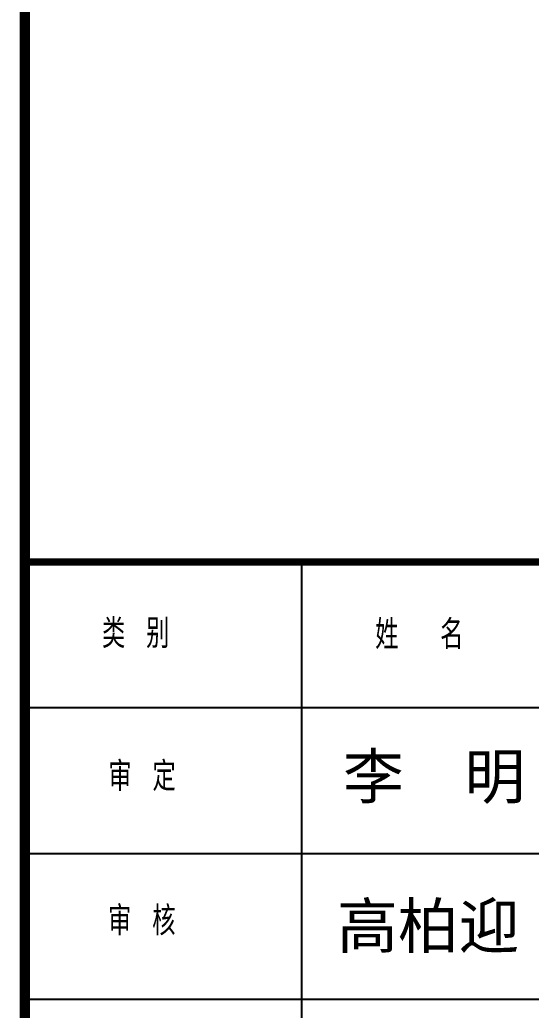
# Model space of a CAD drawing. Extents: x 1162612 to 1711260, y -157368 to 197905.
# Drawn here: x 1686055 to 1689914, y -305 to 7170 of the extents above; entities that cross this region are included whole.
import ezdxf

# ---------------------------------------------------------------- set-up
doc = ezdxf.new("R2010")
doc.units = 0
doc.header["$LTSCALE"] = 1000
doc.header["$MEASUREMENT"] = 0
for name, color, linetype in [('PP-PM-TK', 7, 'CONTINUOUS'), ('PUB_TEXT', 7, 'CONTINUOUS'), ('PUB_TITLE', 4, 'CONTINUOUS'), ('签名', 255, 'CONTINUOUS')]:
    doc.layers.add(name, color=color, linetype=linetype)
doc.styles.add('-黑体', font='simhei.ttf', dxfattribs={"width": 0.8})
doc.styles.add('TQ', font='txt.shx', dxfattribs={"width": 0.8, "bigfont": 'hztxt.shx'})

msp = doc.modelspace()

# ---------------------------------------------------------------- linework, layer by layer
at = {"layer": 'PP-PM-TK', "color": 4, "const_width": 77}
msp.add_lwpolyline([(1686093.3, 37487.8), (1686093.3, -22512.2)], dxfattribs=at)
at = {"layer": 'PUB_TITLE', "color": 4}
for p, q in [((1688183.3, -4621.7), (1688183.3, 3078.3)), ((1686093.3, 1978.3), (1692143.3, 1978.3)), ((1686093.3, 878.3), (1692143.3, 878.3)), ((1686093.3, -221.7), (1692143.3, -221.7))]:
    msp.add_line(p, q, dxfattribs=at)
at = {"layer": 'PUB_TITLE', "color": 4, "const_width": 55}
msp.add_lwpolyline([(1686093.3, 3078.3), (1692143.3, 3078.3)], dxfattribs=at)

# ---------------------------------------------------------------- texts
at = {"layer": 'PUB_TEXT', "color": 2, "char_height": 220, "width": 1847.813, "attachment_point": 1, "style": 'TQ'}
for s, insert in [('类 别', (1686674.9, 2648.2)), ('姓  名', (1688736.5, 2640)), ('审 定', (1686722.9, 1569.8)), ('审 核', (1686720.9, 479.5))]:
    msp.add_mtext(s, dxfattribs=dict(at, insert=insert))
at = {"layer": '签名', "linetype": 'CONTINUOUS', "style": '-黑体'}
for s, p in [('李  明', (1688493.4, 1291.3)), ('高柏迎', (1688448, 162.9))]:
    msp.add_text(s, height=336.6, dxfattribs=at).set_placement(p)

doc.saveas('drawing.dxf')
